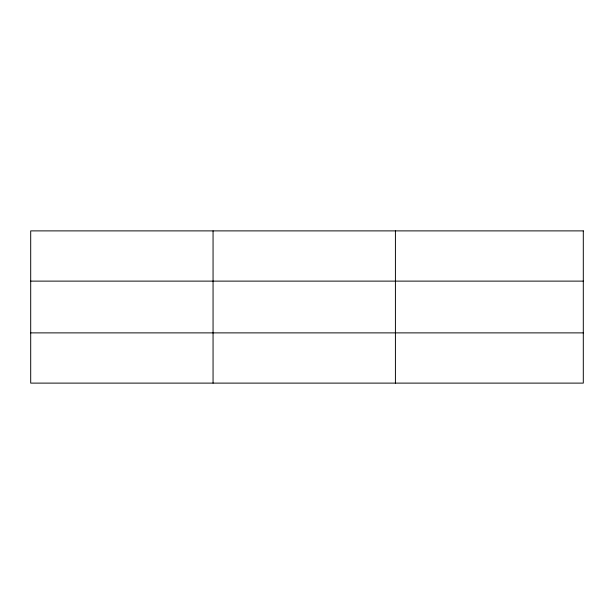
<?xml version="1.0" encoding="UTF-8"?>
<svg xmlns="http://www.w3.org/2000/svg" width="614" height="614" viewBox="0 0 614 614"><rect width="100%" height="100%" fill="white"/><g stroke="black" fill="none" stroke-linecap="round" stroke-linejoin="round"><path stroke-width="0.92" d="M213.058 230.887L213.058 383.113M395.416 230.887L395.416 383.113M30.7 281.12L583.3 281.12M30.7 332.88L583.3 332.88M583.3 230.887L583.3 383.113L30.7 383.113L30.7 230.887L583.3 230.887"/></g></svg>
